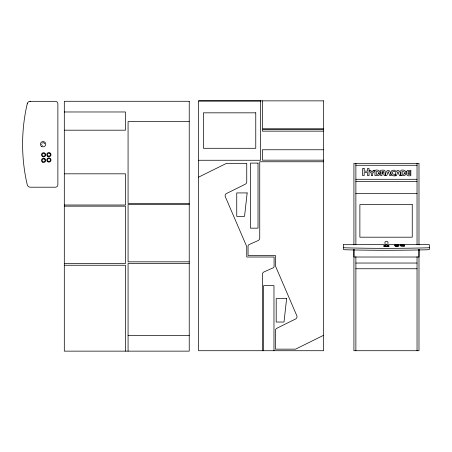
<?xml version="1.0" encoding="UTF-8"?>
<svg xmlns="http://www.w3.org/2000/svg" width="452" height="452" viewBox="0 0 452 452"><rect width="100%" height="100%" fill="white"/><g stroke="black" fill="none" stroke-linecap="round" stroke-linejoin="round"><path stroke-width="0.68" d="M343.514 247.487L343.509 247.526A3.017 0.333 0 0 0 345.684 247.826L350.56 247.95A179.749 19.848 0 0 0 422.349 247.95L426.863 247.837A3.153 0.35 0 0 0 429.4 247.487M27.233 103.858L27.318 103.497A3.017 3.017 0 0 1 30.03 101.321L30.408 101.321M27.318 103.491L26.222 108.373A179.749 179.749 0 0 0 26.222 180.156L27.233 184.67A3.153 3.153 0 0 0 30.408 187.207L55.268 187.207A2.486 2.486 0 0 0 57.867 184.608L57.867 103.92A2.48 2.48 0 0 0 55.268 101.321L30.03 101.321M385.358 175.596C385.85 168.585 390.551 168.585 391.065 175.596L389.664 175.596L388.206 171.528L386.759 175.596L384.172 175.596L383.731 173.845L382.426 173.715L382.426 172.472C384.833 173.144 384.025 170.534 381.946 171.619L381.946 175.596L380.624 175.596L380.624 170.314C387.952 169.268 383.697 172.319 385.584 175.596M395.116 175.596C395.607 168.585 400.308 168.585 400.817 175.596M387.884 243.611C389.257 240.549 383.629 240.56 385.002 243.611M41.934 143.103L43.505 142.679M198.609 177.144L226.571 163.325L246.747 163.325L246.747 181.749A2.814 2.814 0 0 1 245.176 184.269L226.497 193.512A2.486 2.486 0 0 0 225.316 196.722L246.747 246.611L246.758 257.018L274.087 257.018L274.087 266.392A1.605 1.605 0 0 1 273.132 267.855L264.036 271.906A2.757 2.757 0 0 0 262.397 274.426L262.397 350.718M323.536 335.327L295.568 349.147L275.398 349.147L275.398 330.728A2.814 2.814 0 0 1 276.969 328.203L295.648 318.959A2.486 2.486 0 0 0 296.828 315.756L275.398 265.866L275.387 255.453L248.058 255.453L248.058 246.086A1.605 1.605 0 0 1 249.012 244.617L258.109 240.566A2.757 2.757 0 0 0 259.742 238.046L259.742 161.76L323.536 161.76M400.579 245.95L404.659 246.057L404.19 245.882M401.173 245.572L404.659 245.651L400.466 245.668L401.218 245.447M403.998 246.046L401.093 246.007M395.127 245.312L394.754 245.481L395.607 245.634M395.263 245.894L394.895 246.069L398.907 245.939M395.669 244.939C394.799 245.323 398.884 245.317 397.997 244.939M395.811 245.526C394.839 245.961 399.675 245.831 397.862 245.498M401.026 244.939C400.15 245.323 404.235 245.317 403.348 244.939M398.325 246.091L395.523 246.052M395.506 244.86L394.737 245.018L395.607 245.233M395.641 245.447C392.963 246.035 401.195 245.973 398.218 245.442M398.178 245.221L398.946 245.063L398.076 244.854M398.178 245.628L398.93 245.408M400.856 245.266L400.088 245.425L400.958 245.634M403.534 245.221L404.297 245.063L403.427 244.854M401.325 244.831L400.088 245.018L400.958 245.233M198.609 100.965L260.55 100.965M64.303 111.977L125.464 111.977L125.464 130.193L64.303 130.193M189.23 121.531L128.069 121.531L128.069 203.496L189.23 203.496M323.536 128.775L262.375 128.775L262.375 100.858M323.536 129.498L262.375 129.498L262.375 131.148L323.536 131.148M323.536 149.759L262.375 149.759L262.375 160.172L323.536 160.172M198.609 160.262L260.55 160.262L260.55 100.858M355.877 165.274L417.038 165.274M64.303 173.817L125.464 173.817L125.464 205.01L64.303 205.01M355.877 179.291L417.038 179.291M355.877 181.455L417.038 181.455M355.797 193.609L417.038 193.609M189.23 204.524L128.069 204.524L128.069 261.827L189.23 261.827M64.303 206.168L125.464 206.168L125.464 263.465L64.303 263.465M355.877 263.036L417.038 263.036M189.23 263.465L128.069 263.465L128.069 351.142M64.303 265.251L125.464 265.251L125.464 351.142M355.877 268.754L417.038 268.754M128.069 335.525L189.23 335.525M386.257 244.204L385.884 244.165M403.789 245.442L404.297 245.47L403.834 245.3M42.268 145.657L42.663 145.821M43.895 142.843L44.652 143.832M41.46 144.25L41.511 144.674M418.987 244.882L418.987 163.325L353.922 163.325L353.922 244.882M417.038 163.325L417.038 244.69M417.038 256.696L417.038 350.718M400.851 175.596L400.851 170.314C403.421 169.404 406.794 170.596 405.704 173.811C405.563 176.868 401.127 175.207 399.421 175.596L397.958 171.528L396.511 175.596C393.901 176.438 389.884 175.675 391.065 172.105C390.952 169.924 393.805 170.155 395.206 170.314L395.206 171.619L392.782 171.658L392.398 172.291L392.573 174.116L395.206 174.291L395.206 175.596M355.877 163.325L355.877 244.504M355.877 256.696L355.877 350.718M273.974 350.718L273.974 285.653L263.561 285.653L263.561 350.718M386.641 245.634A2.684 0.294 0 0 1 388.714 246.074A2.684 0.294 0 0 1 384.189 246.091A2.684 0.294 0 0 1 385.94 245.634M387.324 245.809A2.684 0.294 0 0 1 388.59 246.255A2.684 0.294 0 0 1 384.336 246.278A2.684 0.294 0 0 1 385.268 245.82M353.922 249.385L353.922 257.018L418.987 257.018L418.987 249.385L418.987 350.718L353.922 350.718L353.922 249.385M406.529 171.602C405.416 174.704 407.8 176.715 410.862 175.596L410.862 174.308L408.071 174.291L407.84 173.867L407.84 173.574L410.862 173.574L410.862 172.291L407.84 172.291L408.071 171.619L410.862 171.596L410.862 170.314L407.45 170.41L406.529 171.602M379.787 173.811C379.833 176.303 376.42 175.585 374.934 175.596L374.934 170.314C377.505 169.404 380.883 170.596 379.787 173.811M247.159 192.925L244.555 216.35L236.746 216.35L236.746 192.925L247.159 192.925M286.613 298.619L284.009 322.044L276.2 322.044L276.2 298.619L286.613 298.619M378.448 173.624L378.07 174.246L376.262 174.291L376.262 171.619L378.279 171.794L378.448 173.624M404.359 173.624L403.986 174.246L402.173 174.291L402.173 171.619L404.19 171.794L404.359 173.624M343.52 244.701L343.514 249.47A3.017 0.333 0 0 0 345.684 249.77L350.56 249.888A179.749 19.848 0 0 0 422.349 249.888L426.863 249.775A3.153 0.35 0 0 0 429.4 249.425L429.4 244.741L428.123 244.487L343.52 244.701M373.273 170.314L372.013 172.398L370.747 170.314L369.233 170.314L371.341 173.5L371.341 175.596L372.68 175.596L372.68 173.5L374.787 170.314L373.273 170.314M395.483 244.572L398.285 244.651L395.483 244.572M395.619 245.159L398.427 245.238L395.619 245.159M400.834 244.572L403.636 244.651L400.834 244.572M401.195 245.159L403.998 245.238L401.195 245.159M323.536 100.858L198.609 100.858L198.609 350.718L323.536 350.718L323.536 100.858M189.23 101.282L64.303 101.282L64.303 351.142L189.23 351.142L189.23 101.282M255.764 112.83L203.389 112.83L203.389 148.29L255.764 148.29L255.764 112.83M258.019 163.104L250.431 163.104L250.431 228.17L258.019 228.17L258.019 163.104M364.159 168.466L362.64 168.466L362.64 175.596L364.159 175.596L364.159 172.647L367.521 172.647L367.521 175.596L369.041 175.596L369.041 168.466L367.521 168.466L367.521 171.144L364.159 171.144L364.159 168.466M412.252 204.609L359.877 204.609L359.877 237.193L412.252 237.193L412.252 204.609M49.494 153.29L49.121 153.194A1.463 1.463 0 0 0 47.539 155.087A1.463 1.463 0 0 0 49.929 155.72A1.463 1.463 0 0 0 49.494 153.29M44.183 153.426L43.816 153.33A1.463 1.463 0 0 0 42.234 155.222A1.463 1.463 0 0 0 44.618 155.861A1.463 1.463 0 0 0 44.183 153.426M49.494 158.641L49.121 158.545A1.463 1.463 0 0 0 47.539 160.437A1.463 1.463 0 0 0 49.929 161.07A1.463 1.463 0 0 0 49.494 158.641M44.183 159.002L43.816 158.906A1.463 1.463 0 0 0 42.234 160.799A1.463 1.463 0 0 0 44.618 161.432A1.463 1.463 0 0 0 44.183 159.002M41.533 146.397A2.684 2.684 0 0 0 45.754 144.448A2.684 2.684 0 0 0 41.957 141.77A2.684 2.684 0 0 0 41.533 146.397M42.352 162.082A2.113 2.113 0 0 0 45.692 160.573A2.113 2.113 0 0 0 42.72 158.437A2.113 2.113 0 0 0 42.352 162.082M47.658 161.72A2.113 2.113 0 0 0 50.997 160.217A2.113 2.113 0 0 0 48.025 158.076A2.113 2.113 0 0 0 47.658 161.72M42.352 156.505A2.113 2.113 0 0 0 45.692 155.002A2.113 2.113 0 0 0 42.72 152.861A2.113 2.113 0 0 0 42.352 156.505M47.658 156.369A2.113 2.113 0 0 0 50.997 154.861A2.113 2.113 0 0 0 48.025 152.725A2.113 2.113 0 0 0 47.658 156.369"/></g></svg>
